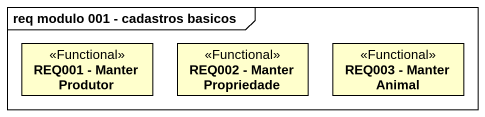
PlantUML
@startuml
mainframe req modulo 001 - cadastros basicos
hide circle
hide empty members
class "REQ001 - Manter Produtor" as REQ001_Manter_Produtor <<Functional>>
class "REQ002 - Manter Propriedade" as REQ002_Manter_Propriedade <<Functional>>
class "REQ003 - Manter Animal" as REQ003_Manter_Animal <<Functional>>
@enduml
